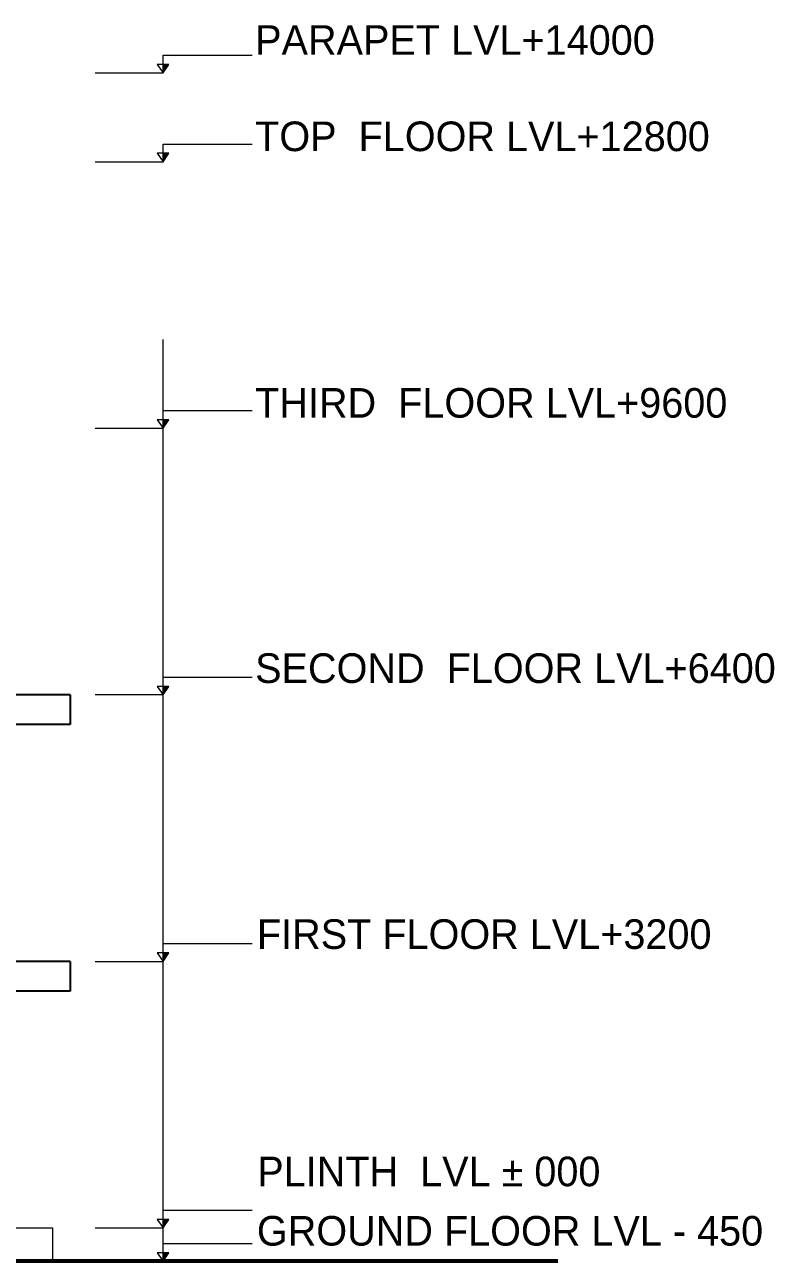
# Model space of a CAD drawing. Header units: inches. Extents: x -3071 to 2534411, y -17796 to 388172.
# Drawn here: x 1898648 to 1908770, y 163933 to 180634 of the extents above; entities that cross this region are included whole.
import ezdxf

# ---------------------------------------------------------------- set-up
doc = ezdxf.new("R2010")
doc.units = ezdxf.units.IN
doc.header["$MEASUREMENT"] = 0
for name, color, linetype, lineweight in [('A .8 boundary line', 10, 'Continuous', 53), ('A 0.05 hatch', 252, 'Continuous', 5), ('A 0.13 Text', 6, 'Continuous', 13), ('A 0.25 back line elevation', 20, 'Continuous', 25), ('A 0.9 RAILING', 100, 'Continuous', 9), ('DIM', 161, 'Continuous', 15)]:
    doc.layers.add(name, color=color, linetype=linetype, lineweight=lineweight)
doc.styles.add('CG', font='GOTHIC.TTF', dxfattribs={"height": 40})

# ---------------------------------------------------------------- blocks, each defined once
blk = doc.blocks.new('ARROW')
at = {"layer": 'A 0.05 hatch'}
blk.add_hatch(color=256, dxfattribs=at).paths.add_polyline_path([(68954, 264593), (68874, 264593), (68954, 264478)])
for p, q in [((68954, 264718), (67749, 264718)), ((68954, 264478), (68954, 264718)), ((68954, 264478), (68874, 264593)), ((69034, 264593), (68954, 264478))]:
    blk.add_line(p, q)
at = {"elevation": 0}
blk.add_lwpolyline([(68874, 264593), (69034, 264593)], dxfattribs=at)

msp = doc.modelspace()

# ---------------------------------------------------------------- linework, layer by layer
at = {"layer": 'A .8 boundary line'}
msp.add_line((1905845.84, 163933.07), (1878778.97, 163933.07), dxfattribs=at)
at = {"layer": 'A 0.25 back line elevation', "ltscale": 20}
for p, q in [((1899263.96, 171583.07), (1895453.48, 171583.07)), ((1899263.96, 171583.07), (1899263.96, 171183.07)), ((1899263.96, 171183.07), (1895453.87, 171182.23)), ((1899263.96, 167983.07), (1895453.48, 167983.07)), ((1899263.96, 167983.07), (1899263.96, 167583.07)), ((1899263.96, 167583.07), (1895453.87, 167582.23))]:
    msp.add_line(p, q, dxfattribs=at)
at = {"layer": 'A 0.9 RAILING', "ltscale": 20}
for p, q in [((1899601.41, 179983.07), (1900516.34, 179983.07)), ((1899601.41, 178783.07), (1900516.34, 178783.07)), ((1900516.34, 163933.07), (1900516.34, 176383.07)), ((1899601.41, 175183.07), (1900516.34, 175183.07)), ((1900516.34, 171583.07), (1899601.41, 171583.07)), ((1899601.41, 167983.07), (1900516.34, 167983.07)), ((1899601.41, 164383.07), (1900516.34, 164383.07))]:
    msp.add_line(p, q, dxfattribs=at)
at = {"layer": 'DIM', "ltscale": 20}
for p, q in [((1898303.97, 164383.07), (1899023.97, 164383.07)), ((1899023.97, 164383.07), (1899023.97, 163933.07))]:
    msp.add_line(p, q, dxfattribs=at)

# ---------------------------------------------------------------- block references
at = {"layer": 'A 0.05 hatch', "xscale": -1}
for p in [(1969469.96, -84494.87), (1969469.96, -85694.87), (1969469.96, -89294.87), (1969469.96, -92894.87), (1969469.96, -96494.87), (1969469.96, -100094.87), (1969469.96, -100544.87)]:
    msp.add_blockref('ARROW', p, dxfattribs=at)

# ---------------------------------------------------------------- texts
at = {"layer": 'A 0.13 Text', "char_height": 400, "width": 7513.9825, "attachment_point": 7, "style": 'CG'}
for s, insert in [('PARAPET LVL+14000', (1901759.84, 180222.65)), ('TOP  FLOOR LVL+12800', (1901759.84, 178921.43)), ('THIRD  FLOOR LVL+9600', (1901759.84, 175321.43)), ('SECOND  FLOOR LVL+6400', (1901759.84, 171738.34)), ('FIRST FLOOR LVL+3200', (1901783.44, 168146.44)), ('PLINTH  LVL %%P 000', (1901788.51, 164940.72)), ('GROUND FLOOR LVL - 450', (1901783.44, 164138.93))]:
    msp.add_mtext(s, dxfattribs=dict(at, insert=insert))

doc.saveas('drawing.dxf')
